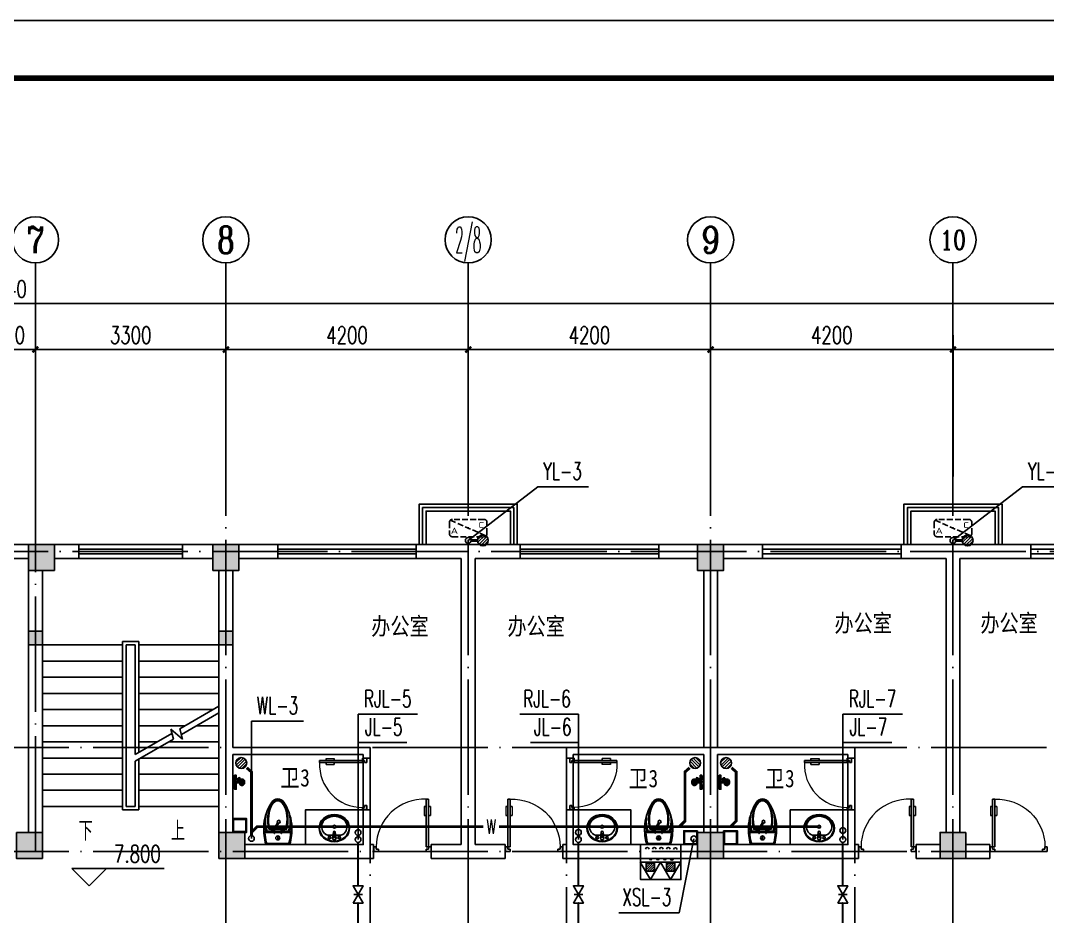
# Model space of a CAD drawing. Extents: x -216126 to 1846968, y -229642 to 543368.
# Drawn here: x 413039 to 430834, y 321057 to 336585 of the extents above; entities that cross this region are included whole.
import ezdxf
from ezdxf.enums import TextEntityAlignment as Align

# ---------------------------------------------------------------- set-up
doc = ezdxf.new("R2010")
doc.units = 0
doc.header["$LTSCALE"] = 1000
doc.header["$MEASUREMENT"] = 0
doc.linetypes.add('DASH', pattern=[0.35, 0.25, -0.1])
doc.linetypes.add('DOTE', pattern=[2.42, 2, -0.2, 0.02, -0.2])
doc.layers.get('Defpoints').update_dxf_attribs({"color": 250})
for name, color, linetype in [('AXIS', 171, 'Continuous'), ('AXIS_TEXT', 7, 'Continuous'), ('COLUMN', 9, 'Continuous'), ('DIM_ELEV', 171, 'Continuous'), ('DIM_SYMB', 171, 'Continuous'), ('DIM_污水', 3, 'Continuous'), ('DIM_消防', 3, 'Continuous'), ('DIM_热给水', 3, 'Continuous'), ('DIM_给水', 3, 'Continuous'), ('DIM_雨水', 3, 'Continuous'), ('DOTE', 8, 'DOTE'), ('EQUIP_地漏', 7, 'Continuous'), ('EQUIP_污水', 7, 'Continuous'), ('JZ__灭火器', 6, 'Continuous'), ('PIPE-污水', 2, 'Continuous'), ('PIPE-给水', 3, 'Continuous'), ('PIPE-雨水', 4, 'Continuous'), ('PM洁具与厨具', 8, 'Continuous'), ('PUB_HATCH', 8, 'Continuous'), ('PUB_TEXT', 7, 'Continuous'), ('S_WALL', 9, 'Continuous'), ('STAIR', 3, 'Continuous'), ('TEXT_污水', 7, 'Continuous'), ('TK', 4, 'Continuous'), ('TWT_TEXT', 7, 'Continuous'), ('VALVE_给水', 7, 'Continuous'), ('VPIPE-污水', 2, 'Continuous'), ('VPIPE-消防', 1, 'Continuous'), ('VPIPE-热给水', 5, 'Continuous'), ('VPIPE-给水', 3, 'Continuous'), ('VPIPE-雨水', 4, 'Continuous'), ('WALL', 9, 'Continuous'), ('WINDOW', 8, 'Continuous'), ('室外线条', 151, 'Continuous'), ('栏杆', 144, 'Continuous'), ('空调', 200, 'Continuous')]:
    doc.layers.add(name, color=color, linetype=linetype)
doc.styles.add('_TCH_AXIS', font='COMPLEX', dxfattribs={"bigfont": 'GBCBIG'})
doc.styles.add('_TCH_DIM', font='SIMPLEX', dxfattribs={"bigfont": 'GBCBIG'})
doc.styles.add('_TCH_DIM_T3', font='SIMPLEX', dxfattribs={"width": 0.705882, "bigfont": 'GBCBIG'})
doc.styles.add('_TWT_PIPETEXT', font='COMPLEX', dxfattribs={"width": 0.8, "height": 2.5, "bigfont": 'HZTXT'})
doc.styles.add('_TWT_SERIAL', font='COMPLEX', dxfattribs={"width": 0.8, "height": 3, "bigfont": 'HZTXT'})
doc.styles.add('COMPLEX', font='COMPLEX')
doc.styles.add('HZTXT', font='tssdeng.shx', dxfattribs={"width": 0.7, "bigfont": 'hztxt.shx'})
doc.styles.add('宋体', font='', dxfattribs={"width": 0.8})
doc.styles.get('宋体').set_extended_font_data('SimSun')
doc.dimstyles.new('_TCH_ARCH&&100', dxfattribs={"dimtxt": 297.5, "dimasz": 100, "dimexe": 250, "dimexo": 300, "dimgap": 100, "dimtad": 1, "dimdec": 0, "dimzin": 0, "dimdsep": 46, "dimtxsty": '_TCH_DIM_T3', "dimblk": 'ARCHTICK', "dimcen": 0.09, "dimclrt": 7, "dimazin": 2, "dimtfac": 1, "dimtdec": 0, "dimtix": 1, "dimtmove": 2, "dimatfit": 3, "dimfxl": 0, "dimtolj": 1, "dimtzin": 0, "dimarcsym": 0})

# ---------------------------------------------------------------- blocks, each defined once
blk = doc.blocks.new('卫生间排气道-BPW6-w')
at = {"layer": 'PM洁具与厨具'}
for points in [[(120, 0), (120, -240), (-120, -240), (-120, 0)], [(105, -25), (95, -15), (-95, -15), (-105, -25), (-105, -215), (-95, -225), (95, -225), (105, -215)]]:
    blk.add_lwpolyline(points, close=True, dxfattribs=at)
blk = doc.blocks.new('A$C180E387A')
at = {"layer": '空调', "linetype": 'DASH', "ltscale": 0.4}
blk.add_line((15, 285), (635, 15), dxfattribs=at)
blk.add_lwpolyline([(50, 0), (600, 0, 0.414214), (650, 50), (650, 250, 0.414214), (600, 300), (50, 300, 0.414214), (0, 250), (0, 50, 0.414214)], format="xyb", close=True, dxfattribs=at)
at = {"layer": '空调', "style": 'HZTXT', "width": 1.428571}
for s, text_generation_flag, p in [('C', 6, (500, 150)), ('A', 4, (150, 50))]:
    blk.add_text(s, height=105, rotation=180, dxfattribs=dict(at, text_generation_flag=text_generation_flag)).set_placement(p)
blk = doc.blocks.new('洗脸盆-470x530')
at = {"layer": 'PM洁具与厨具', "color": 11}
for p, q in [((-12, -60), (-8, -150)), ((12, -60), (8, -150))]:
    blk.add_line(p, q, dxfattribs=at)
at = {"layer": 'PM洁具与厨具', "color": 130}
for points in [[(-115, -115, 0.156075), (-145, -124)], [(145, -124, 0.156075), (115, -115), (23, -115)]]:
    blk.add_lwpolyline(points, format="xyb", dxfattribs=at)
blk.add_lwpolyline([(-23, -115), (-115, -115)], dxfattribs=at)
at = {"layer": 'PM洁具与厨具', "color": 11}
blk.add_lwpolyline([(30, -60, 1), (-30, -60), (-17, -165, 0.862374), (17, -165)], format="xyb", close=True, dxfattribs=at)
for centre, radius in [((-85, -70), 22.5), ((-85, -70), 17.5), ((85, -70), 22.5), ((85, -70), 17.5), ((0, -260), 25), ((0, -260), 20)]:
    blk.add_circle(centre, radius, dxfattribs=at)
at = {"layer": 'PM洁具与厨具'}
blk.add_ellipse((0, -235), major_axis=(265, 0), ratio=0.886792, dxfattribs=at)
at = {"layer": 'PM洁具与厨具', "color": 11}
blk.add_ellipse((0, -235), major_axis=(255, 0), ratio=0.882353, dxfattribs=at)
at = {"layer": 'PM洁具与厨具', "color": 130}
blk.add_ellipse((0, -260), major_axis=(220, 0), ratio=0.818182, start_param=2.287513, end_param=7.137266, dxfattribs=at)
blk = doc.blocks.new('坐便器-480x790')
at = {"layer": 'PM洁具与厨具', "color": 11}
for p, q in [((-1, -80), (-1, -150)), ((1, -80), (1, -150)), ((-110, -265), (-110, -230)), ((-100, -265), (-100, -230)), ((-90, -265), (-90, -230)), ((90, -265), (90, -230)), ((100, -265), (100, -230)), ((110, -265), (110, -230))]:
    blk.add_line(p, q, dxfattribs=at)
at = {"layer": 'PM洁具与厨具', "color": 130}
blk.add_line((-154, -265), (154, -265), dxfattribs=at)
at = {"layer": 'PM洁具与厨具', "color": 8}
for p, q in [((-146, -275), (146, -275)), ((-143, -280), (143, -280))]:
    blk.add_line(p, q, dxfattribs=at)
at = {"layer": 'PM洁具与厨具'}
for points in [[(105, -733, 0.116498), (241, -356, 0.067215), (219, -40, 0.353588), (170, 0), (-170, 0, 0.353588), (-219, -40, 0.067215), (-241, -356, 0.116498), (-105, -733, 0.53931), (105, -733)], [(-241, -203, 0.433445), (-216, -230), (216, -230, 0.433445), (241, -203)]]:
    blk.add_lwpolyline(points, format="xyb", dxfattribs=at)
at = {"layer": 'PM洁具与厨具', "color": 130}
for points in [[(227, -204, -0.435336), (217, -215), (-217, -215, -0.435336), (-227, -204, -0.034952), (-204, -43, -0.353588), (-170, -15), (170, -15, -0.353588), (204, -43, -0.034952)], [(222, -205, -0.435336), (217, -210), (-217, -210, -0.435336), (-222, -205, -0.034952), (-199, -44, -0.353588), (-170, -20), (170, -20, -0.353588), (199, -44, -0.034952)]]:
    blk.add_lwpolyline(points, format="xyb", close=True, dxfattribs=at)
at = {"layer": 'PM洁具与厨具'}
for points in [[(-62, -192), (-57, -192), (-57, -302), (-62, -302)], [(63, -192), (58, -192), (58, -302), (63, -302)]]:
    blk.add_lwpolyline(points, close=True, dxfattribs=at)
at = {"layer": 'PM洁具与厨具', "color": 11}
blk.add_circle((0, -115), 35, dxfattribs=at)
at = {"layer": 'PM洁具与厨具'}
for centre, radius, start, end in [((272, -378), 499, 162.7765, 194.5487), ((305, -405), 520, 160.3502, 198.1465), ((-305, -405), 520, 341.8535, 19.6498), ((-272, -378), 499, 345.4513, 17.2235)]:
    blk.add_arc(centre, radius, start, end, dxfattribs=at)
at = {"layer": 'PM洁具与厨具', "color": 130}
blk.add_ellipse((0, -430), major_axis=(0, 345), ratio=0.507246, start_param=1.072123, end_param=5.211062, dxfattribs=at)
at = {"layer": 'PM洁具与厨具', "color": 8}
for major_axis, ratio, start_param, end_param in [((0, 335), 0.492537, 1.089773, 5.193412), ((0, 330), 0.484848, 1.098934, 5.184251)]:
    blk.add_ellipse((0, -430), major_axis=major_axis, ratio=ratio, start_param=start_param, end_param=end_param, dxfattribs=at)
blk = doc.blocks.new('花洒组合-L345')
at = {"layer": 'PM洁具与厨具', "color": 120}
for p, q in [((-55, -171), (-55, -151)), ((-30, -151), (-30, -141)), ((62, -107), (23, -68)), ((30, -151), (30, -141)), ((55, -171), (55, -151))]:
    blk.add_line(p, q, dxfattribs=at)
for points in [[(-50, 0), (-100, 0), (-100, -15), (-50, -15)], [(50, 0), (100, 0), (100, -15), (50, -15)], [(-2, -75), (2, -75), (2, -100), (-2, -100)]]:
    blk.add_lwpolyline(points, close=True, dxfattribs=at)
for points in [[(-18, -60), (-120, -60), (-120, -30), (-88, -30)], [(-62, -30), (-13, -30)], [(18, -30), (62, -30)], [(88, -30), (120, -30), (120, -60), (42, -60)]]:
    blk.add_lwpolyline(points, dxfattribs=at)
for points in [[(-62, -15), (-88, -15), (-88, -30, 1), (-62, -30)], [(8, -130, -1), (-8, -130), (-8, -45, -1), (8, -45)], [(-2, -45, -1), (2, -45), (2, -75), (-2, -75)], [(62, -15), (88, -15), (88, -30, -1), (62, -30)]]:
    blk.add_lwpolyline(points, format="xyb", close=True, dxfattribs=at)
blk.add_lwpolyline([(8, -81), (62, -124, 0.8), (79, -107), (18, -30, 0.441557), (-12, -29), (-16, -33, 0.441557), (-15, -63), (-8, -69)], format="xyb", dxfattribs=at)
for centre, radius, start, end in [((0, -45), 15, 300, 240), ((0, -120), 7.5, 180, 0), ((0, -136), 5, 180, 0)]:
    blk.add_arc(centre, radius, start, end, dxfattribs=at)
for centre, major_axis, ratio, start_param, end_param in [((0, -151), (-55, 0), 0.636364, 4.849179, 10.858784), ((0, -171), (-55, 0), 0.636364, 0, 3.141593), ((0, -151), (-40, 0), 0.5, 5.35589, 10.352073), ((0, -151), (-35, 0), 0.428571, 5.742086, 9.965877), ((0, -141), (-30, 0), 0.333333, 4.963191, 10.744772), ((0, -151), (-30, 0), 0.333333, 0, 3.141593), ((0, -141), (-25, 0), 0.2, 4.913705, 10.794258)]:
    blk.add_ellipse(centre, major_axis=major_axis, ratio=ratio, start_param=start_param, end_param=end_param, dxfattribs=at)
blk = doc.blocks.new('A$C7A050CD1')
at = {"layer": 'PM洁具与厨具', "rotation": 270}
blk.add_blockref('花洒组合-L345', (0, 0), dxfattribs=at)
blk = doc.blocks.new('消防软管卷盘')
blk.add_lwpolyline([(4963954, 151899), (4963954, 150312), (4964641, 150312), (4964641, 151899)], close=True)
for points, const_width in [([(4964134, 151704), (4964482, 151704)], 1), ([(4964134, 151566), (4964482, 151566)], 1), ([(4964134, 151428), (4964482, 151428)], 1), ([(4964134, 151290), (4964482, 151290)], 1), ([(4964134, 151152), (4964482, 151152)], 1), ([(4964134, 151014), (4964482, 151014)], 0.1), ([(4964134, 150876), (4964482, 150876)], 1), ([(4964134, 150738), (4964482, 150738)], 1), ([(4964150, 150600), (4964499, 150600)], 1), ([(4964150, 150462), (4964499, 150462)], 1)]:
    blk.add_lwpolyline(points, dxfattribs=dict(const_width=const_width))
for centre, start, end in [((4964134, 151636), 90, 270), ((4964134, 151360), 90, 270), ((4964482, 151498), 270, 90), ((4964134, 151084), 90, 270), ((4964482, 151222), 270, 90), ((4964482, 150946), 270, 90), ((4964134, 150808), 90, 270), ((4964150, 150532), 90, 270), ((4964499, 150670), 270, 90)]:
    blk.add_arc(centre, 69, start, end)
blk = doc.blocks.new('手提式干粉灭火器')
h = blk.add_hatch()
h.set_pattern_fill('ANSI31', color=256, scale=225.365854, style=0)
h.set_pattern_definition([(45, (276289.086, 185586.136), (-19.9197154, 19.9197154), [])])
h.paths.add_polyline_path([(72, 158), (-72, 158), (-72, 19), (72, 19)])
for points in [[(0, 303), (-175, 0), (175, 0)], [(-72, 19), (72, 19), (72, 158), (-72, 158)]]:
    blk.add_lwpolyline(points, close=True)
blk = doc.blocks.new('92623')
blk.add_lwpolyline([(8910066, 83014), (8909273, 83014), (8909273, 82670), (8910066, 82670)], close=True)
at = {"xscale": -0.5, "yscale": 0.5, "zscale": 0.5, "rotation": 89.99999999998747}
blk.add_blockref('消防软管卷盘', (8985223, 2565334), dxfattribs=at)
at = {"layer": 'JZ__灭火器', "xscale": 1.141071624, "yscale": 1.141071624, "zscale": 1.141071624, "rotation": 180}
for p in [(8909466, 83014), (8909863, 83014)]:
    blk.add_blockref('手提式干粉灭火器', p, dxfattribs=at)
blk = doc.blocks.new('GeYuanFrame_80505748', base_point=(20.09, 4.53))
at = {"layer": 'TK'}
blk.add_lwpolyline([(20.09, 4.53), (20.09, 598.53), (861.09, 598.53), (861.09, 4.53)], close=True, dxfattribs=at)
at = {"layer": 'TK', "const_width": 1}
blk.add_lwpolyline([(45.09, 588.53), (851.09, 588.53), (851.09, 14.53), (45.09, 14.53)], close=True, dxfattribs=at)
blk = doc.blocks.new('$TCHSYS$WIN2D')
for p, q in [((-0.5, 0.5), (0.5, 0.5)), ((-0.5, 0.5), (-0.5, -0.5)), ((0.5, 0.5), (0.5, -0.5)), ((0.5, 0.1667), (-0.5, 0.1667)), ((0.5, -0.1667), (-0.5, -0.1667)), ((-0.5, -0.5), (0.5, -0.5))]:
    blk.add_line(p, q)
blk = doc.blocks.new('$DorLib2D$00000009')
for p, q in [((0.413, 0.905), (0.413, 0.081)), ((0.454, 0.905), (0.413, 0.905)), ((0.454, 0.081), (0.454, 0.905)), ((0.413, 0.782), (0.378, 0.782)), ((0.489, 0.782), (0.454, 0.782)), ((0.413, 0.624), (0.378, 0.624)), ((0.489, 0.624), (0.454, 0.624)), ((-0.494, 0.081), (-0.453, 0.081)), ((-0.494, -0.002), (-0.494, 0.081)), ((-0.453, 0.081), (-0.453, 0.039)), ((-0.453, 0.039), (-0.412, 0.039)), ((-0.412, 0.039), (-0.412, -0.002)), ((0.413, 0.081), (0.454, 0.081)), ((0.454, 0.039), (0.413, 0.039)), ((0.413, 0.039), (0.413, -0.002)), ((0.495, 0.081), (0.454, 0.081)), ((0.454, 0.081), (0.454, 0.039)), ((0.495, -0.002), (0.495, 0.081)), ((-0.494, -0.002), (-0.494, -0.002)), ((-0.412, -0.002), (-0.494, -0.002)), ((0.413, -0.002), (0.495, -0.002)), ((0.495, -0.002), (0.495, -0.002))]:
    blk.add_line(p, q)
at = {"lineweight": 13}
for p, q in [((0.378, 0.782), (0.378, 0.624)), ((0.489, 0.782), (0.489, 0.624))]:
    blk.add_line(p, q, dxfattribs=at)
blk.add_arc((0.372, 0.082), 0.825, 87.134, 180.0717, dxfattribs=at)
blk = doc.blocks.new('_FZH')
blk.add_lwpolyline([(-0.5, -0.5), (0.5, -0.5), (0.5, 0.5), (-0.5, 0.5)], close=True)
at = {"layer": 'PUB_HATCH'}
blk.add_solid([(-0.5, -0.5), (0.5, -0.5), (-0.5, 0.5), (0.5, 0.5)], dxfattribs=at)
blk = doc.blocks.new('_AXISO')
blk.add_circle((0, 0), 0.5)
at = {"layer": 'AXIS_TEXT', "style": 'COMPLEX', "width": 1.041667}
blk.add_attdef('A', text='', height=0.56, dxfattribs=at).set_placement((-0.25, -0.28), (0.25, -0.28), align=Align.FIT)
blk = doc.blocks.new('_ArchTick')
at = {"color": 0, "linetype": 'ByBlock', "const_width": 0.4}
blk.add_lwpolyline([(-0.5, -0.5), (0.5, 0.5)], dxfattribs=at)
blk = doc.blocks.new('*D426')
at = {"layer": 'AXIS', "color": 0, "lineweight": -2}
for p, q in [((390977, 328683), (390977, 331933)), ((434417, 328683), (434417, 331933)), ((390977, 331683), (434417, 331683))]:
    blk.add_line(p, q, dxfattribs=at)
at = {"layer": 'Defpoints', "color": 0}
for p in [(434417, 331683), (390977, 328383), (434417, 328383)]:
    blk.add_point(p, dxfattribs=at)
at = {"layer": 'AXIS', "color": 0, "lineweight": -2, "xscale": 100, "yscale": 100, "zscale": 100, "rotation": 180}
blk.add_blockref('_ArchTick', (390977, 331683), dxfattribs=at)
at = {"layer": 'AXIS', "color": 0, "lineweight": -2, "xscale": 100, "yscale": 100, "zscale": 100}
blk.add_blockref('_ArchTick', (434417, 331683), dxfattribs=at)
at = {"layer": 'AXIS', "color": 7, "insert": (412697, 331932), "char_height": 297.5, "attachment_point": 5, "style": '_TCH_DIM_T3'}
blk.add_mtext('\\A1;43440', dxfattribs=at)
blk = doc.blocks.new('*D433')
at = {"layer": 'AXIS', "color": 0, "lineweight": -2}
for p, q in [((412397, 328683), (412397, 331133)), ((413297, 328683), (413297, 331133)), ((412397, 330883), (413297, 330883))]:
    blk.add_line(p, q, dxfattribs=at)
at = {"layer": 'Defpoints', "color": 0}
for p in [(413297, 330883), (412397, 328383), (413297, 328383)]:
    blk.add_point(p, dxfattribs=at)
at = {"layer": 'AXIS', "color": 0, "lineweight": -2, "xscale": 100, "yscale": 100, "zscale": 100, "rotation": 180}
blk.add_blockref('_ArchTick', (412397, 330883), dxfattribs=at)
at = {"layer": 'AXIS', "color": 0, "lineweight": -2, "xscale": 100, "yscale": 100, "zscale": 100}
blk.add_blockref('_ArchTick', (413297, 330883), dxfattribs=at)
at = {"layer": 'AXIS', "color": 7, "insert": (412847, 331132), "char_height": 297.5, "attachment_point": 5, "style": '_TCH_DIM_T3'}
blk.add_mtext('\\A1;900', dxfattribs=at)
blk = doc.blocks.new('*D434')
at = {"layer": 'AXIS', "color": 0, "lineweight": -2}
for p, q in [((413297, 328683), (413297, 331133)), ((416597, 328683), (416597, 331133)), ((413297, 330883), (416597, 330883))]:
    blk.add_line(p, q, dxfattribs=at)
at = {"layer": 'Defpoints', "color": 0}
for p in [(416597, 330883), (413297, 328383), (416597, 328383)]:
    blk.add_point(p, dxfattribs=at)
at = {"layer": 'AXIS', "color": 0, "lineweight": -2, "xscale": 100, "yscale": 100, "zscale": 100, "rotation": 180}
blk.add_blockref('_ArchTick', (413297, 330883), dxfattribs=at)
at = {"layer": 'AXIS', "color": 0, "lineweight": -2, "xscale": 100, "yscale": 100, "zscale": 100}
blk.add_blockref('_ArchTick', (416597, 330883), dxfattribs=at)
at = {"layer": 'AXIS', "color": 7, "insert": (414947, 331132), "char_height": 297.5, "attachment_point": 5, "style": '_TCH_DIM_T3'}
blk.add_mtext('\\A1;3300', dxfattribs=at)
blk = doc.blocks.new('*D435')
at = {"layer": 'AXIS', "color": 0, "lineweight": -2}
for p, q in [((416597, 328683), (416597, 331133)), ((420797, 328683), (420797, 331133)), ((416597, 330883), (420797, 330883))]:
    blk.add_line(p, q, dxfattribs=at)
at = {"layer": 'Defpoints', "color": 0}
for p in [(420797, 330883), (416597, 328383), (420797, 328383)]:
    blk.add_point(p, dxfattribs=at)
at = {"layer": 'AXIS', "color": 0, "lineweight": -2, "xscale": 100, "yscale": 100, "zscale": 100, "rotation": 180}
blk.add_blockref('_ArchTick', (416597, 330883), dxfattribs=at)
at = {"layer": 'AXIS', "color": 0, "lineweight": -2, "xscale": 100, "yscale": 100, "zscale": 100}
blk.add_blockref('_ArchTick', (420797, 330883), dxfattribs=at)
at = {"layer": 'AXIS', "color": 7, "insert": (418697, 331132), "char_height": 297.5, "attachment_point": 5, "style": '_TCH_DIM_T3'}
blk.add_mtext('\\A1;4200', dxfattribs=at)
blk = doc.blocks.new('*D436')
at = {"layer": 'AXIS', "color": 0, "lineweight": -2}
for p, q in [((420797, 328683), (420797, 331133)), ((424997, 328683), (424997, 331133)), ((420797, 330883), (424997, 330883))]:
    blk.add_line(p, q, dxfattribs=at)
at = {"layer": 'Defpoints', "color": 0}
for p in [(424997, 330883), (420797, 328383), (424997, 328383)]:
    blk.add_point(p, dxfattribs=at)
at = {"layer": 'AXIS', "color": 0, "lineweight": -2, "xscale": 100, "yscale": 100, "zscale": 100, "rotation": 180}
blk.add_blockref('_ArchTick', (420797, 330883), dxfattribs=at)
at = {"layer": 'AXIS', "color": 0, "lineweight": -2, "xscale": 100, "yscale": 100, "zscale": 100}
blk.add_blockref('_ArchTick', (424997, 330883), dxfattribs=at)
at = {"layer": 'AXIS', "color": 7, "insert": (422897, 331132), "char_height": 297.5, "attachment_point": 5, "style": '_TCH_DIM_T3'}
blk.add_mtext('\\A1;4200', dxfattribs=at)
blk = doc.blocks.new('*D437')
at = {"layer": 'AXIS', "color": 0, "lineweight": -2}
for p, q in [((424997, 328683), (424997, 331133)), ((429197, 328683), (429197, 331133)), ((424997, 330883), (429197, 330883))]:
    blk.add_line(p, q, dxfattribs=at)
at = {"layer": 'Defpoints', "color": 0}
for p in [(429197, 330883), (424997, 328383), (429197, 328383)]:
    blk.add_point(p, dxfattribs=at)
at = {"layer": 'AXIS', "color": 0, "lineweight": -2, "xscale": 100, "yscale": 100, "zscale": 100, "rotation": 180}
blk.add_blockref('_ArchTick', (424997, 330883), dxfattribs=at)
at = {"layer": 'AXIS', "color": 0, "lineweight": -2, "xscale": 100, "yscale": 100, "zscale": 100}
blk.add_blockref('_ArchTick', (429197, 330883), dxfattribs=at)
at = {"layer": 'AXIS', "color": 7, "insert": (427097, 331132), "char_height": 297.5, "attachment_point": 5, "style": '_TCH_DIM_T3'}
blk.add_mtext('\\A1;4200', dxfattribs=at)
blk = doc.blocks.new('*D438')
at = {"layer": 'AXIS', "color": 0, "lineweight": -2}
for p, q in [((429197, 328683), (429197, 331133)), ((434297, 328683), (434297, 331133)), ((429197, 330883), (434297, 330883))]:
    blk.add_line(p, q, dxfattribs=at)
at = {"layer": 'Defpoints', "color": 0}
for p in [(434297, 330883), (429197, 328383), (434297, 328383)]:
    blk.add_point(p, dxfattribs=at)
at = {"layer": 'AXIS', "color": 0, "lineweight": -2, "xscale": 100, "yscale": 100, "zscale": 100, "rotation": 180}
blk.add_blockref('_ArchTick', (429197, 330883), dxfattribs=at)
at = {"layer": 'AXIS', "color": 0, "lineweight": -2, "xscale": 100, "yscale": 100, "zscale": 100}
blk.add_blockref('_ArchTick', (434297, 330883), dxfattribs=at)
at = {"layer": 'AXIS', "color": 7, "insert": (431747, 331132), "char_height": 297.5, "attachment_point": 5, "style": '_TCH_DIM_T3'}
blk.add_mtext('\\A1;5100', dxfattribs=at)
blk = doc.blocks.new('$TwtSys$00000141')
for p, q in [((-94, 8), (-10, 92)), ((-94, 8), (-10, 92)), ((-87, -35), (35, 87)), ((-87, -35), (35, 87)), ((-66, -66), (66, 66)), ((-66, -66), (66, 66)), ((-32, -87), (88, 33)), ((-32, -87), (88, 33)), ((11, -92), (92, -11)), ((11, -92), (92, -11))]:
    blk.add_line(p, q)
blk.add_circle((0, 0), 94)
blk.add_circle((0, 0), 94)
blk = doc.blocks.new('$TwtSys$00000147')
blk.add_circle((0, 0, 0), 1)
blk = doc.blocks.new('$VALVE$00000296')
for points in [[(-125, 72), (-125, -72), (125, 72), (125, -72), (-125, 72)], [(0, 60), (0, -64)]]:
    blk.add_lwpolyline(points)
for p in [(-125, 0), (125, 0)]:
    blk.add_point(p)

msp = doc.modelspace()

# ---------------------------------------------------------------- hatches: boundary and pattern name
at = {"layer": 'PIPE-污水', "linetype": 'Continuous'}
for points in [[(417039.5, 323563), (417056, 323581.8), (417064.5, 323574.3)], [(417039.5, 323563), (417064.5, 323563), (417064.5, 323574.3)], [(424554, 323563), (424537.5, 323581.8), (424529, 323574.3)], [(424554, 323563), (424529, 323563), (424529, 323574.3)], [(425439.5, 323563), (425456, 323581.8), (425464.5, 323574.3)], [(425439.5, 323563), (425464.5, 323563), (425464.5, 323574.3)], [(417139.5, 322613.2), (417121.8, 322630.9), (417129.1, 322638.2)], [(417139.5, 322613.2), (417139.5, 322638.2), (417129.1, 322638.2)], [(424554, 322713.2), (424579, 322713.2), (424579, 322702.9)], [(424554, 322713.2), (424571.7, 322695.6), (424579, 322702.9)], [(425439.5, 322713.2), (425464.5, 322713.2), (425464.5, 322702.9)], [(425439.5, 322713.2), (425457.2, 322695.6), (425464.5, 322702.9)]]:
    msp.add_hatch(color=256, dxfattribs=at).paths.add_polyline_path(points)

# ---------------------------------------------------------------- linework, layer by layer
at = {"layer": 'AXIS'}
for p, q in [((413296.8, 328383.5), (413296.8, 332383.5)), ((416596.8, 328383.5), (416596.8, 332383.5)), ((420796.8, 328383.5), (420796.8, 332383.5)), ((424996.8, 328383.5), (424996.8, 332383.5)), ((429196.8, 328383.5), (429196.8, 332383.5))]:
    msp.add_line(p, q, dxfattribs=at)
at = {"layer": 'DIM_ELEV'}
for p, q in [((414229.1, 321589.5), (413929.1, 321889.5)), ((413929.1, 321889.5), (415529.1, 321889.5)), ((414229.1, 321589.5), (414529.1, 321889.5))]:
    msp.add_line(p, q, dxfattribs=at)
at = {"layer": 'DIM_SYMB', "color": 8}
for points in [[(414141.8, 322823.5, 0, 0, 0), (414141.8, 326513.5, 0, 0, 0), (415751.8, 326513.5, 0, 0, 0), (415751.8, 324663.5, 80, 0, 0), (415751.8, 324363.5, 0, 0, 0)], [(415751.8, 322823.5, 0, 0, 0), (415751.8, 323783.5, 80, 0, 0), (415751.8, 324083.5, 0, 0, 0)]]:
    msp.add_lwpolyline(points, format="xyseb", dxfattribs=at)
at = {"layer": 'DIM_污水'}
for p, q in [((417039.5, 322410.5), (417039.5, 324443)), ((417039.5, 324443), (417944, 324443))]:
    msp.add_line(p, q, dxfattribs=at)
at = {"layer": 'DIM_消防'}
for p, q in [((424706.5, 322402.2), (424449.5, 321123)), ((424449.5, 321123), (423408.6, 321123))]:
    msp.add_line(p, q, dxfattribs=at)
at = {"layer": 'DIM_热给水'}
for p, q in [((418887.5, 322546.5), (418887.5, 324562)), ((418887.5, 324562), (419919.8, 324562)), ((422706, 324562), (421691, 324562)), ((422706, 322546.5), (422706, 324562)), ((427287.5, 322546.5), (427287.5, 324562)), ((427287.5, 324562), (428319.8, 324562))]:
    msp.add_line(p, q, dxfattribs=at)
at = {"layer": 'DIM_给水'}
for p, q in [((418887.5, 322389.5), (418887.5, 324071.5)), ((418887.5, 324071.5), (419734.2, 324071.5)), ((422706, 324071.5), (421875.6, 324071.5)), ((422706, 322389.5), (422706, 324071.5)), ((427287.5, 322389.5), (427287.5, 324071.5)), ((427287.5, 324071.5), (428134.2, 324071.5))]:
    msp.add_line(p, q, dxfattribs=at)
at = {"layer": 'DIM_雨水'}
for p, q in [((420796.8, 327574.5), (422001.8, 328506)), ((422001.8, 328506), (422881.3, 328506)), ((429196.8, 327574.5), (430401.8, 328506)), ((430401.8, 328506), (431297.9, 328506))]:
    msp.add_line(p, q, dxfattribs=at)
at = {"layer": 'DOTE'}
for p, q in [((413296.8, 322183.5), (413296.8, 328383.5)), ((416596.8, 313483.5), (416596.8, 328383.5)), ((420796.8, 313483.5), (420796.8, 328383.5)), ((424996.8, 313483.5), (424996.8, 328383.5)), ((429196.8, 313483.5), (429196.8, 328383.5)), ((435296.8, 327383.5), (390096.8, 327383.5)), ((390096.8, 323983.5), (435296.8, 323983.5)), ((419096.8, 323983.5), (419096.8, 318283.5)), ((422496.8, 323983.5), (422496.8, 318283.5)), ((427496.8, 323983.5), (427496.8, 318283.5)), ((390096.8, 322183.5), (435296.8, 322183.5))]:
    msp.add_line(p, q, dxfattribs=at)
at = {"layer": 'PIPE-污水', "linetype": 'Continuous', "const_width": 50}
for points in [[(416958.8, 323633.6), (417039.5, 323563)], [(417039.5, 322513.2), (417039.5, 323563)], [(424634.7, 323633.6), (424554, 323563)], [(424554, 322713.2), (424554, 323563)], [(425358.8, 323633.6), (425439.5, 323563)], [(425439.5, 322713.2), (425439.5, 323563)], [(417139.5, 322613.2), (417039.5, 322513.2)], [(417139.5, 322613.2), (417465.2, 322613.2)], [(417465.2, 322613.2), (417464.5, 322612)], [(417501.3, 322677.7), (417465.2, 322613.2)], [(417465.2, 322613.2), (418451.8, 322613.2)], [(418501.8, 322613.2), (421060.2, 322613.2)], [(421327.8, 322613.2), (423091.8, 322613.2)], [(423141.8, 322613.2), (424065.2, 322613.2)], [(424101.3, 322677.7), (424065.2, 322613.2)], [(424065.2, 322613.2), (424454, 322613.2)], [(424554, 322713.2), (424454, 322613.2)], [(424454, 322613.2), (425339.5, 322613.2)], [(425439.5, 322713.2), (425339.5, 322613.2)], [(425339.5, 322613.2), (425865.2, 322613.2)], [(425901.3, 322677.7), (425865.2, 322613.2)], [(425865.2, 322613.2), (426851.8, 322613.2)], [(417039.5, 322460.5), (417039.5, 322513.2)]]:
    msp.add_lwpolyline(points, dxfattribs=at)
at = {"layer": 'PIPE-给水', "linetype": 'Continuous', "const_width": 35}
for points in [[(418887.5, 322339.5), (418887.5, 321590.5)], [(422706, 322339.5), (422706, 321590.5)], [(427287.5, 322339.5), (427287.5, 321590.5)], [(418887.5, 321290.5), (418887.5, 320866.5)], [(422706, 321290.5), (422706, 320866.5)], [(427287.5, 321290.5), (427287.5, 320866.5)]]:
    msp.add_lwpolyline(points, dxfattribs=at)
at = {"layer": 'PIPE-雨水', "linetype": 'Continuous', "const_width": 50}
for points in [[(420846.8, 327574.5), (420956.8, 327574.5)], [(429246.8, 327574.5), (429356.8, 327574.5)]]:
    msp.add_lwpolyline(points, dxfattribs=at)
at = {"layer": 'PM洁具与厨具'}
for points in [[(417976.7, 322303.2), (418976.8, 322303.5), (418976.8, 322903.5), (417976.8, 322903.5)], [(423616.8, 322303.2), (422616.8, 322303.5), (422616.8, 322903.5), (423616.8, 322903.5)], [(426376.7, 322303.2), (427376.8, 322303.5), (427376.8, 322903.5), (426376.8, 322903.5)]]:
    msp.add_lwpolyline(points, close=True, dxfattribs=at)
at = {"layer": 'STAIR', "color": 8}
for p, q in [((416371.8, 327263.5), (413626.8, 327263.5)), ((413416.8, 327053.5), (413416.8, 326003.5)), ((416476.8, 325763.5), (416476.8, 327053.5)), ((415086.8, 325823.5), (414806.8, 325823.5)), ((414806.8, 325823.5), (414806.8, 322903.5)), ((415086.8, 323897.3), (415086.8, 325823.5)), ((413416.8, 325763.5), (413416.8, 322963.5)), ((414806.8, 325763.5), (413416.8, 325763.5)), ((413416.8, 325763.5), (414806.8, 325763.5)), ((414866.8, 325763.5), (414866.8, 322963.5)), ((415026.8, 325763.5), (414866.8, 325763.5)), ((414866.8, 325763.5), (414866.8, 322963.5)), ((414866.8, 325763.5), (415026.8, 325763.5)), ((415026.8, 323862.6), (415026.8, 325763.5)), ((415026.8, 323862.6), (415026.8, 325763.5)), ((415086.8, 325763.5), (416476.8, 325763.5)), ((415086.8, 325763.5), (416476.8, 325763.5)), ((416476.8, 324699.8), (416476.8, 325763.5)), ((414806.8, 325483.5), (413416.8, 325483.5)), ((415086.8, 325483.5), (416476.8, 325483.5)), ((414806.8, 325203.5), (413416.8, 325203.5)), ((415086.8, 325203.5), (416476.8, 325203.5)), ((414806.8, 324923.5), (413416.8, 324923.5)), ((415086.8, 324923.5), (416476.8, 324923.5)), ((414806.8, 324643.5), (413416.8, 324643.5)), ((415086.8, 324643.5), (416379.2, 324643.5)), ((415798.9, 324308.4), (416476.8, 324699.8)), ((415825.7, 324208.4), (416476.8, 324584.3)), ((416476.8, 322963.5), (416476.8, 324584.3)), ((414806.8, 324363.5), (413416.8, 324363.5)), ((415026.8, 323862.6), (415660.6, 324228.5)), ((415086.8, 324363.5), (415894.2, 324363.5)), ((415687.4, 324128.5), (415641.2, 324300.9)), ((415641.2, 324300.9), (415847.2, 324128)), ((415847.2, 324128), (415798.9, 324308.4)), ((416094.2, 324363.5), (416476.8, 324363.5)), ((414806.8, 324083.5), (413416.8, 324083.5)), ((415026.8, 323747.1), (415687.4, 324128.5)), ((415086.8, 324083.5), (415409.3, 324083.5)), ((415609.3, 324083.5), (416476.8, 324083.5)), ((414806.8, 323803.5), (413416.8, 323803.5)), ((415026.8, 322963.5), (415026.8, 323747.1)), ((415026.8, 322963.5), (415026.8, 323747.1)), ((415086.8, 322903.5), (415086.8, 323781.8)), ((415124.3, 323803.5), (416476.8, 323803.5)), ((414806.8, 323523.5), (413416.8, 323523.5)), ((415086.8, 323523.5), (416476.8, 323523.5)), ((414806.8, 323243.5), (413416.8, 323243.5)), ((415086.8, 323243.5), (416476.8, 323243.5)), ((414806.8, 322963.5), (413416.8, 322963.5)), ((414806.8, 322903.5), (415086.8, 322903.5)), ((414866.8, 322963.5), (415026.8, 322963.5)), ((415026.8, 322963.5), (414866.8, 322963.5)), ((415086.8, 322963.5), (416476.8, 322963.5))]:
    msp.add_line(p, q, dxfattribs=at)
at = {"layer": 'VPIPE-污水', "linetype": 'Continuous'}
msp.add_circle((417039.5, 322410.5), 50, dxfattribs=at)
at = {"layer": 'VPIPE-消防', "linetype": 'Continuous'}
msp.add_circle((424706.5, 322402.2), 50, dxfattribs=at)
at = {"layer": 'VPIPE-热给水', "linetype": 'Continuous'}
for centre in [(418887.5, 322510.5), (422706, 322515), (427287.5, 322546.5)]:
    msp.add_circle(centre, 50, dxfattribs=at)
at = {"layer": 'VPIPE-给水', "linetype": 'Continuous'}
for centre in [(418887.5, 322389.5), (422706, 322389.5), (427287.5, 322389.5)]:
    msp.add_circle(centre, 50, dxfattribs=at)
at = {"layer": 'VPIPE-雨水', "linetype": 'Continuous'}
for centre in [(420796.8, 327574.5), (429196.8, 327574.5)]:
    msp.add_circle(centre, 50, dxfattribs=at)
at = {"layer": 'WALL'}
for p, q in [((413176.8, 327503.5), (411496.8, 327503.5)), ((414046.8, 327503.5), (413626.8, 327503.5)), ((414046.8, 327263.5), (414046.8, 327503.5)), ((416371.8, 327503.5), (415846.8, 327503.5)), ((415846.8, 327503.5), (415846.8, 327263.5)), ((417496.8, 327503.5), (416821.8, 327503.5)), ((417496.8, 327263.5), (417496.8, 327503.5)), ((420796.8, 327503.5), (419896.8, 327503.5)), ((419896.8, 327503.5), (419896.8, 327263.5)), ((421696.8, 327503.5), (420796.8, 327503.5)), ((421696.8, 327263.5), (421696.8, 327503.5)), ((424771.8, 327503.5), (424096.8, 327503.5)), ((424096.8, 327503.5), (424096.8, 327263.5)), ((425896.8, 327503.5), (425221.8, 327503.5)), ((425896.8, 327263.5), (425896.8, 327503.5)), ((429196.8, 327503.5), (428296.8, 327503.5)), ((428296.8, 327503.5), (428296.8, 327263.5)), ((430546.8, 327503.5), (429196.8, 327503.5)), ((430546.8, 327263.5), (430546.8, 327503.5)), ((411496.8, 327263.5), (413176.8, 327263.5)), ((413626.8, 327263.5), (414046.8, 327263.5)), ((415846.8, 327263.5), (416371.8, 327263.5)), ((416821.8, 327263.5), (417496.8, 327263.5)), ((419896.8, 327263.5), (420676.8, 327263.5)), ((420676.8, 327263.5), (420676.8, 322303.5)), ((420916.8, 327263.5), (421696.8, 327263.5)), ((420916.8, 327263.5), (420916.8, 322303.5)), ((424096.8, 327263.5), (424771.8, 327263.5)), ((425221.8, 327263.5), (425896.8, 327263.5)), ((428296.8, 327263.5), (429076.8, 327263.5)), ((429076.8, 322513.5), (429076.8, 327263.5)), ((429316.8, 322513.5), (429316.8, 327263.5)), ((429316.8, 327263.5), (430546.8, 327263.5)), ((413176.8, 327053.5), (413176.8, 326003.5)), ((413416.8, 327053.5), (413416.8, 326003.5)), ((416476.8, 327053.5), (416476.8, 326003.5)), ((416716.8, 327053.5), (416716.8, 326003.5)), ((424876.8, 327053.5), (424876.8, 324283.5)), ((425116.8, 327053.5), (425116.8, 324283.5)), ((413176.8, 325763.5), (413176.8, 322513.5)), ((413416.8, 325763.5), (413416.8, 322513.5)), ((416476.8, 325763.5), (416476.8, 323983.5)), ((416716.8, 325763.5), (416716.8, 323983.5)), ((424876.8, 324283.5), (424876.8, 323983.5)), ((425116.8, 324283.5), (425116.8, 323983.5)), ((416476.8, 323983.5), (416476.8, 322513.5)), ((416716.8, 323983.5), (419096.8, 323983.5)), ((419096.8, 323803.5), (419096.8, 323983.5)), ((424876.8, 323983.5), (422496.8, 323983.5)), ((422496.8, 323983.5), (422496.8, 323803.5)), ((425116.8, 323983.5), (427496.8, 323983.5)), ((427496.8, 323803.5), (427496.8, 323983.5)), ((416716.8, 323863.5), (418976.8, 323863.5)), ((416716.8, 323863.5), (416716.8, 322513.5)), ((418976.8, 323863.5), (418976.8, 323803.5)), ((418976.8, 323803.5), (419096.8, 323803.5)), ((422496.8, 323803.5), (422616.8, 323803.5)), ((424876.8, 323863.5), (422616.8, 323863.5)), ((422616.8, 323803.5), (422616.8, 323863.5)), ((424876.8, 323863.5), (424876.8, 322513.5)), ((425116.8, 323863.5), (427376.8, 323863.5)), ((425116.8, 323863.5), (425116.8, 322513.5)), ((427376.8, 323863.5), (427376.8, 323803.5)), ((427376.8, 323803.5), (427496.8, 323803.5)), ((419096.8, 322903.5), (418976.8, 322903.5)), ((418976.8, 322903.5), (418976.8, 322303.5)), ((419096.8, 322303.5), (419096.8, 322903.5)), ((422616.8, 322903.5), (422496.8, 322903.5)), ((422496.8, 322903.5), (422496.8, 322303.5)), ((422616.8, 322303.5), (422616.8, 322903.5)), ((427496.8, 322903.5), (427376.8, 322903.5)), ((427376.8, 322903.5), (427376.8, 322303.5)), ((427496.8, 322303.5), (427496.8, 322903.5)), ((416926.8, 322303.5), (418976.8, 322303.5)), ((419156.8, 322303.5), (419096.8, 322303.5)), ((419156.8, 322063.5), (419156.8, 322303.5)), ((420676.8, 322303.5), (420156.8, 322303.5)), ((420156.8, 322303.5), (420156.8, 322063.5)), ((421436.8, 322303.5), (420916.8, 322303.5)), ((421436.8, 322063.5), (421436.8, 322303.5)), ((422496.8, 322303.5), (422436.8, 322303.5)), ((422436.8, 322303.5), (422436.8, 322063.5)), ((422616.8, 322303.5), (424771.8, 322303.5)), ((425221.8, 322303.5), (427376.8, 322303.5)), ((427556.8, 322303.5), (427496.8, 322303.5)), ((427556.8, 322063.5), (427556.8, 322303.5)), ((428971.8, 322303.5), (428556.8, 322303.5)), ((428556.8, 322303.5), (428556.8, 322063.5)), ((429836.8, 322303.5), (429421.8, 322303.5)), ((429836.8, 322063.5), (429836.8, 322303.5)), ((416926.8, 322063.5), (419096.8, 322063.5)), ((419096.8, 322063.5), (419156.8, 322063.5)), ((420156.8, 322063.5), (420796.8, 322063.5)), ((420796.8, 322063.5), (421436.8, 322063.5)), ((422436.8, 322063.5), (422496.8, 322063.5)), ((422496.8, 322063.5), (424771.8, 322063.5)), ((425221.8, 322063.5), (427496.8, 322063.5)), ((427496.8, 322063.5), (427556.8, 322063.5)), ((428556.8, 322063.5), (428971.8, 322063.5)), ((429421.8, 322063.5), (429836.8, 322063.5))]:
    msp.add_line(p, q, dxfattribs=at)
at = {"layer": 'WINDOW', "color": 8}
for p, q in [((418976.8, 322903.5), (418976.8, 323803.5)), ((422616.8, 322903.5), (422616.8, 323803.5)), ((427376.8, 322903.5), (427376.8, 323803.5))]:
    msp.add_line(p, q, dxfattribs=at)
at = {"layer": '室外线条'}
for points in [[(419946.8, 327503.5), (419946.8, 328203.5), (421646.8, 328203.5), (421646.8, 327503.5)], [(428346.8, 327503.5), (428346.8, 328203.5), (430046.8, 328203.5), (430046.8, 327503.5)]]:
    msp.add_lwpolyline(points, dxfattribs=at)
at = {"layer": '栏杆'}
for points in [[(420006.8, 327503.5), (420006.8, 328143.5), (421586.8, 328143.5), (421586.8, 327503.5)], [(428406.8, 327503.5), (428406.8, 328143.5), (429986.8, 328143.5), (429986.8, 327503.5)], [(420066.8, 327503.5), (420066.8, 328083.5), (421526.8, 328083.5), (421526.8, 327503.5)], [(428466.8, 327503.5), (428466.8, 328083.5), (429926.8, 328083.5), (429926.8, 327503.5)]]:
    msp.add_lwpolyline(points, dxfattribs=at)

# ---------------------------------------------------------------- block references
at = {"xscale": 0.882, "yscale": 0.882, "zscale": 0.882}
msp.add_blockref('92623', (-7434196.2, 248782.4), dxfattribs=at)
at = {"layer": 'AXIS'}
ref = msp.add_blockref('_AXISO', (413296.8, 332783.5), dxfattribs=dict(at, xscale=800, yscale=800, zscale=800))
ref.add_attrib('A', '7', dxfattribs={"layer": 'AXIS_TEXT', "height": 465.9, "style": '_TCH_AXIS'}).set_placement((413141.4, 332550.5), (413452.1, 332550.5), align=Align.FIT)
ref = msp.add_blockref('_AXISO', (416596.8, 332783.5), dxfattribs=dict(at, xscale=800, yscale=800, zscale=800))
ref.add_attrib('A', '8', dxfattribs={"layer": 'AXIS_TEXT', "height": 465.9, "style": '_TCH_AXIS'}).set_placement((416441.4, 332550.5), (416752.1, 332550.5), align=Align.FIT)
ref = msp.add_blockref('_AXISO', (420796.8, 332783.5), dxfattribs=dict(at, xscale=800, yscale=800, zscale=800))
ref.add_attrib('A', '2/8', dxfattribs={"layer": 'AXIS_TEXT', "height": 452.55, "style": '_TCH_AXIS', "width": 0.375}).set_placement((420570.5, 332557.2), (421023, 332557.2), align=Align.FIT)
ref = msp.add_blockref('_AXISO', (424996.8, 332783.5), dxfattribs=dict(at, xscale=800, yscale=800, zscale=800))
ref.add_attrib('A', '9', dxfattribs={"layer": 'AXIS_TEXT', "height": 465.9, "style": '_TCH_AXIS'}).set_placement((424841.4, 332550.5), (425152.1, 332550.5), align=Align.FIT)
ref = msp.add_blockref('_AXISO', (429196.8, 332783.5), dxfattribs=dict(at, xscale=800, yscale=800, zscale=800))
ref.add_attrib('A', '10', dxfattribs={"layer": 'AXIS_TEXT', "height": 328.45, "style": '_TCH_AXIS'}).set_placement((428970, 332619.2), (429423.5, 332619.2), align=Align.FIT)
at = {"layer": 'COLUMN'}
for p, xscale, yscale, zscale, rotation in [((413401.8, 327278.5), 450, 450, 450, 180), ((416596.8, 327278.5), 450, 450, 450, 180), ((424996.8, 327278.5), 450.0000000000582, 450, 450, 180), ((413296.8, 325883.5), 240, 240, 240, 180), ((416596.8, 325883.5), 240, 240, 240, 180), ((413191.8, 322288.5), 450, 450, 450, 270), ((416701.8, 322288.5), 450, 450, 450, 180), ((424996.8, 322288.5), 450, 450, 450, 180), ((429196.8, 322288.5), 450, 450, 450, 180)]:
    msp.add_blockref('_FZH', p, dxfattribs=dict(at, xscale=xscale, yscale=yscale, zscale=zscale, rotation=rotation))
at = {"layer": 'EQUIP_地漏', "rotation": 180}
for p in [(421050.8, 327574.5), (429450.8, 327574.5)]:
    msp.add_blockref('$TwtSys$00000141', p, dxfattribs=at)
at = {"layer": 'EQUIP_地漏'}
for p in [(416864.8, 323715.9), (425264.8, 323715.9)]:
    msp.add_blockref('$TwtSys$00000141', p, dxfattribs=at)
at = {"layer": 'EQUIP_地漏', "yscale": -1, "rotation": 180}
msp.add_blockref('$TwtSys$00000141', (424728.7, 323715.9), dxfattribs=at)
at = {"layer": 'EQUIP_污水', "xscale": 25, "yscale": 25, "zscale": 25}
for p in [(417513.5, 322699.5), (418476.8, 322613.2), (423116.8, 322613.2), (424113.5, 322699.5), (425913.5, 322699.5), (426876.8, 322613.2)]:
    msp.add_blockref('$TwtSys$00000147', p, dxfattribs=at)
at = {"layer": 'PM洁具与厨具', "xscale": -1, "rotation": 180}
for name, p in [('坐便器-480x790', (417496.7, 322303.5)), ('坐便器-480x790', (425896.7, 322303.5)), ('洗脸盆-470x530', (418476.8, 322353.2)), ('洗脸盆-470x530', (426876.8, 322353.2))]:
    msp.add_blockref(name, p, dxfattribs=at)
at = {"layer": 'PM洁具与厨具', "rotation": 180}
for name, p in [('坐便器-480x790', (424096.8, 322303.5)), ('洗脸盆-470x530', (423116.8, 322353.2))]:
    msp.add_blockref(name, p, dxfattribs=at)
at = {"layer": 'PM洁具与厨具', "xscale": -1}
for p in [(416836.8, 322753.5), (425341.8, 322543.5)]:
    msp.add_blockref('卫生间排气道-BPW6-w', p, dxfattribs=at)
at = {"layer": 'PM洁具与厨具'}
msp.add_blockref('卫生间排气道-BPW6-w', (424651.8, 322543.5), dxfattribs=at)
at = {"layer": 'S_WALL', "xscale": 100, "yscale": 100, "zscale": 100}
msp.add_blockref('GeYuanFrame_80505748', (373449.5, 277185), dxfattribs=at)
at = {"layer": 'S_WALL', "rotation": 180}
for p in [(416716.8, 323383.5), (425116.8, 323383.5)]:
    msp.add_blockref('A$C7A050CD1', p, dxfattribs=at)
at = {"layer": 'S_WALL', "xscale": -1, "rotation": 180}
msp.add_blockref('A$C7A050CD1', (424876.8, 323383.5), dxfattribs=at)
at = {"layer": 'VALVE_给水', "xscale": -1.2, "yscale": -1.2, "zscale": 1.2, "rotation": 270}
for p in [(418887.5, 321440.5), (422706, 321440.5), (427287.5, 321440.5)]:
    msp.add_blockref('$VALVE$00000296', p, dxfattribs=at)
at = {"layer": 'WINDOW', "yscale": -240}
for p, xscale, zscale, rotation in [((414946.8, 327383.5), -1800, -1800, 2.021244427679141e-12), ((418696.8, 327383.5), -2400, -2400, 359.999999999996), ((422896.8, 327383.5), -2400, -2400, 359.9999999999992), ((427096.8, 327383.5), -2400, -2400, 1.588120621747757e-12), ((431746.8, 327383.5), -2400, -2400, 359.9999999999987)]:
    msp.add_blockref('$TCHSYS$WIN2D', p, dxfattribs=dict(at, xscale=xscale, zscale=zscale, rotation=rotation))
at = {"layer": 'WINDOW', "color": 8}
for p, xscale, yscale, zscale, rotation in [((419036.8, 323353.5), 900, 900, 900, 90.00000000009635), ((422556.8, 323353.5), 900, -900, 900, 89.99999999990365), ((427436.8, 323353.5), 900, 900, 900, 90.00000000009635), ((419656.8, 322183.5), 1000, 1000, 1000, 359.9999999999961), ((430336.8, 322183.5), -1000, 1000, -1000, 1.282712809874911e-12)]:
    msp.add_blockref('$DorLib2D$00000009', p, dxfattribs=dict(at, xscale=xscale, yscale=yscale, zscale=zscale, rotation=rotation))
at = {"layer": 'WINDOW', "color": 8, "yscale": 1000}
for p, xscale, zscale in [((421936.8, 322183.5), -1000, -1000), ((428056.8, 322183.5), 1000, 1000)]:
    msp.add_blockref('$DorLib2D$00000009', p, dxfattribs=dict(at, xscale=xscale, zscale=zscale))
at = {"layer": '空调'}
for p in [(420471.8, 327638.9), (428871.8, 327638.9)]:
    msp.add_blockref('A$C180E387A', p, dxfattribs=at)

# ---------------------------------------------------------------- texts
at = {"layer": 'PUB_TEXT'}
for s, height, style, width, p in [('办公室', 303.8, '宋体', 0.8, (419116.6, 325936)), ('办公室', 303.8, '宋体', 0.8, (421476.4, 325936)), ('办公室', 303.8, '宋体', 0.8, (427143.6, 325990)), ('办公室', 303.8, '宋体', 0.8, (429672.2, 325990)), ('卫', 303.8, '宋体', 0.8, (417540.9, 323309.4)), ('3', 303.8, '宋体', 0.8, (417886.6, 323309.4)), ('卫', 303.8, '宋体', 0.8, (423575.9, 323296.9)), ('3', 303.8, '宋体', 0.8, (423921.6, 323296.9)), ('卫', 303.8, '宋体', 0.8, (425940.9, 323296.9)), ('3', 303.8, '宋体', 0.8, (426286.6, 323296.9)), ('7.800', 297.5, '_TCH_DIM', 0.705882, (414659.1, 321994.5))]:
    msp.add_text(s, height=height, dxfattribs=dict(at, style=style, width=width)).set_placement(p)
at = {"layer": 'PUB_TEXT', "color": 8, "style": '_TCH_DIM'}
for s, p in [('下', (414046.8, 322368.5)), ('上', (415647.5, 322368.5))]:
    msp.add_text(s, height=337.6, dxfattribs=at).set_placement(p)
at = {"layer": 'TEXT_污水', "style": '_TWT_PIPETEXT', "width": 0.64}
msp.add_text('W', height=250, dxfattribs=at).set_placement((421110.2, 322488.2))
at = {"layer": 'TWT_TEXT', "style": '_TWT_SERIAL', "width": 0.64}
for s, p in [('YL-3', (422099, 328626)), ('YL-4', (430497.3, 328626)), ('RJL-5', (418991.2, 324682)), ('RJL-6', (421751, 324682)), ('RJL-7', (427391.2, 324682)), ('WL-3', (417134.3, 324563)), ('JL-5', (419006.7, 324191.5)), ('JL-6', (421935.6, 324191.5)), ('JL-7', (427406.7, 324191.5)), ('XSL-3', (423468.6, 321243))]:
    msp.add_text(s, height=300, dxfattribs=at).set_placement(p)

# ---------------------------------------------------------------- dimensions: what is measured, and where the dimension line sits
at = {"layer": 'AXIS'}
for p1, p2, distance, picture, middle in [((390976.8, 328383.5), (434416.8, 328383.5), 3300, '*D426', (412696.8, 331932.2)), ((412396.8, 328383.5), (413296.8, 328383.5), 2500, '*D433', (412846.8, 331132.2)), ((413296.8, 328383.5), (416596.8, 328383.5), 2500, '*D434', (414946.8, 331132.2)), ((416596.8, 328383.5), (420796.8, 328383.5), 2500, '*D435', (418696.8, 331132.2)), ((420796.8, 328383.5), (424996.8, 328383.5), 2500, '*D436', (422896.8, 331132.2)), ((424996.8, 328383.5), (429196.8, 328383.5), 2500, '*D437', (427096.8, 331132.2)), ((429196.8, 328383.5), (434296.8, 328383.5), 2500, '*D438', (431746.8, 331132.2))]:
    dim = msp.add_aligned_dim(p1=p1, p2=p2, distance=distance, dimstyle='_TCH_ARCH&&100', dxfattribs=at)
    dim.commit()
    dim.dimension.update_dxf_attribs({"geometry": picture, "text_midpoint": middle})

doc.saveas('drawing.dxf')
